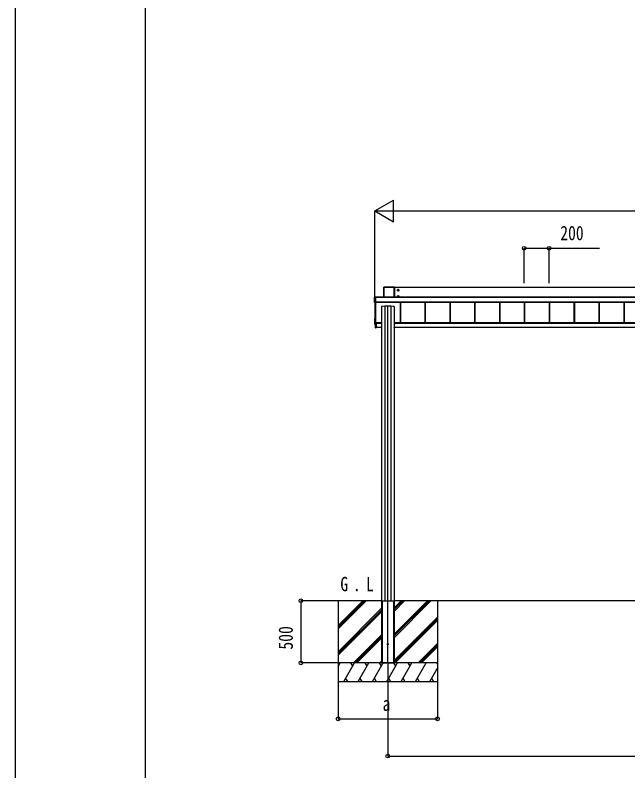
# Model space of a CAD drawing. Units: millimetres, scale not verified. Extents: x -14718 to 14718, y -10397 to 10401.
# Drawn here: x -14718 to -9785, y -6080 to 2 of the extents above; entities that cross this region are included whole.
import ezdxf
from ezdxf.enums import TextEntityAlignment as Align

# ---------------------------------------------------------------- set-up
doc = ezdxf.new("R2010")
doc.units = ezdxf.units.MM
doc.header["$LTSCALE"] = 50
for name, color, linetype in [('0-2_USER1', 3, 'Continuous'), ('0-4_YKK_12', 2, 'Continuous'), ('0-5_YKK_A1', 4, 'Continuous'), ('0-6_YKK_D', 6, 'Continuous'), ('0-7_YKK_ZWAK', 7, 'Continuous')]:
    doc.layers.add(name, color=color, linetype=linetype)
doc.styles.add('ＭＳ ゴシック', font='')
doc.styles.get('ＭＳ ゴシック').set_extended_font_data('MS Gothic')

msp = doc.modelspace()

# ---------------------------------------------------------------- linework, layer by layer
at = {"layer": '0-4_YKK_12'}
msp.add_line((-11717.43, -5214.1), (-11717.43, -2338.4), dxfattribs=at)
at = {"layer": '0-5_YKK_A1'}
for p, q in [((-11750.43, -2186.75), (-11750.43, -2268.91)), ((-11750.09, -2186.89), (-11750.43, -2186.75)), ((-11750.09, -2268.91), (-11750.09, -2186.89)), ((-11664.93, -2186.25), (-11749.93, -2186.25)), ((-11749.93, -2186.25), (-11749.59, -2186.39)), ((-11749.59, -2186.39), (-11749.59, -2186.88)), ((-11749.59, -2186.88), (-11749.59, -2268.91)), ((-11665.27, -2186.88), (-11749.59, -2186.88)), ((-11665.27, -2186.39), (-11664.93, -2186.25)), ((-11665.27, -2268.91), (-11665.27, -2186.88)), ((-11664.43, -2186.75), (-11664.77, -2186.89)), ((-11664.77, -2186.89), (-11664.77, -2268.91)), ((-11664.43, -2268.91), (-11664.43, -2186.75)), ((-7170.43, -2190.47), (-11664.43, -2190.47)), ((-11641.68, -2212.21), (-11627.18, -2212.21)), ((-11636.71, -2211.45), (-11637.43, -2211.45)), ((-11634.43, -2219.46), (-11634.43, -2204.96)), ((-11632.15, -2212.97), (-11631.43, -2212.97)), ((-11823.93, -2310.11), (-11823.93, -2268.13)), ((-11823.47, -2268.33), (-11823.93, -2268.13)), ((-11823.93, -2310.11), (-11823.47, -2309.39)), ((-11823.47, -2309.39), (-11823.47, -2268.33)), ((-11823.43, -2267.63), (-11817.73, -2267.63)), ((-11823.43, -2267.63), (-11822.97, -2267.83)), ((-11822.97, -2309.88), (-11823.43, -2310.61)), ((-11817.73, -2310.61), (-11823.43, -2310.61)), ((-11822.97, -2268.31), (-11822.97, -2309.37)), ((-11815.93, -2268.31), (-11822.97, -2268.31)), ((-11822.43, -2310.61), (-11822.43, -2483.03)), ((-11817.73, -2267.67), (-11817.73, -2267.63)), ((-11817.73, -2310.61), (-11817.73, -2310.49)), ((-11817.43, -2310.44), (-11817.43, -2483.08)), ((-11815.93, -2267.68), (-11817.13, -2267.68)), ((-11817.13, -2267.68), (-11817.13, -2267.68)), ((-11815.93, -2267.68), (-11817.13, -2267.68)), ((-11817.13, -2310.43), (-11815.93, -2310.43)), ((-11817.13, -2310.43), (-11817.13, -2310.43)), ((-11817.13, -2310.43), (-11815.93, -2310.43)), ((-11815.93, -2267.83), (-11815.93, -2267.68)), ((-11815.93, -2267.68), (-11815.93, -2267.68)), ((-11815.93, -2267.83), (-11815.93, -2268.31)), ((-11815.93, -2268.31), (-11815.93, -2309.37)), ((-7018.93, -2268.91), (-11815.93, -2268.91)), ((-7018.93, -2269.39), (-11815.93, -2269.39)), ((-7018.93, -2308.36), (-11815.93, -2308.36)), ((-7018.93, -2308.88), (-11815.93, -2308.88)), ((-11815.93, -2309.02), (-7018.93, -2309.02)), ((-7018.93, -2309.02), (-11815.93, -2309.02)), ((-11815.93, -2309.37), (-11815.93, -2309.88)), ((-11815.93, -2309.88), (-11815.93, -2310.43)), ((-11815.93, -2310.43), (-11815.93, -2310.43)), ((-11641.68, -2262.18), (-11627.18, -2262.18)), ((-11636.71, -2261.42), (-11637.43, -2261.42)), ((-11634.43, -2269.43), (-11634.43, -2254.93)), ((-11632.15, -2262.94), (-11631.43, -2262.94)), ((-11618.93, -2309.02), (-11618.93, -2475.25)), ((-11616.33, -2309.02), (-11616.33, -2475.25)), ((-11615.93, -2309.02), (-11615.93, -2475.25)), ((-11418.93, -2309.02), (-11418.93, -2475.25)), ((-11416.33, -2309.02), (-11416.33, -2475.25)), ((-11415.93, -2309.02), (-11415.93, -2475.25)), ((-11218.93, -2309.02), (-11218.93, -2475.25)), ((-11216.33, -2309.02), (-11216.33, -2475.25)), ((-11215.93, -2309.02), (-11215.93, -2475.25)), ((-11018.93, -2309.02), (-11018.93, -2475.25)), ((-11016.33, -2309.02), (-11016.33, -2475.25)), ((-11015.93, -2309.02), (-11015.93, -2475.25)), ((-10818.93, -2309.02), (-10818.93, -2475.25)), ((-10816.33, -2309.02), (-10816.33, -2475.25)), ((-10815.93, -2309.02), (-10815.93, -2475.25)), ((-10618.93, -2309.02), (-10618.93, -2475.25)), ((-10616.33, -2309.02), (-10616.33, -2475.25)), ((-10615.93, -2309.02), (-10615.93, -2475.25)), ((-10418.93, -2309.02), (-10418.93, -2475.25)), ((-10416.33, -2309.02), (-10416.33, -2475.25)), ((-10415.93, -2309.02), (-10415.93, -2475.25)), ((-10218.93, -2309.02), (-10218.93, -2475.25)), ((-10216.33, -2309.02), (-10216.33, -2475.25)), ((-10215.93, -2309.02), (-10215.93, -2475.25)), ((-10018.93, -2309.02), (-10018.93, -2475.25)), ((-10016.33, -2309.02), (-10016.33, -2475.25)), ((-10015.93, -2309.02), (-10015.93, -2475.25)), ((-9818.93, -2309.02), (-9818.93, -2475.25)), ((-9816.33, -2309.02), (-9816.33, -2475.25)), ((-9815.93, -2309.02), (-9815.93, -2475.25)), ((-11767.43, -2342.96), (-11767.43, -4711.6)), ((-11742.24, -2341.22), (-11742.24, -4711.6)), ((-11692.62, -2341.22), (-11692.62, -4711.6)), ((-11667.43, -2342.96), (-11667.43, -4711.6)), ((-11823.43, -2443.01), (-11823.43, -2484.07)), ((-11823.43, -2484.31), (-11823.43, -2484.07)), ((-11822.96, -2442.51), (-11822.43, -2442.48)), ((-11822.96, -2484.56), (-11817.25, -2484.91)), ((-11822.96, -2484.56), (-11822.96, -2484.81)), ((-11822.96, -2484.81), (-11816.93, -2485.19)), ((-11822.96, -2484.81), (-11822.96, -2484.81)), ((-11822.96, -2484.81), (-11816.93, -2485.19)), ((-11821.93, -2483.58), (-11817.93, -2483.58)), ((-11817.25, -2484.95), (-11817.25, -2484.91)), ((-11813.93, -2474.86), (-11817.13, -2474.86)), ((-11816.93, -2476.81), (-11816.93, -2474.86)), ((-11816.93, -2480.39), (-11816.93, -2476.81)), ((-11816.65, -2476.81), (-11816.93, -2476.81)), ((-11816.93, -2513.48), (-11816.93, -2480.39)), ((-11816.65, -2480.39), (-11816.93, -2480.39)), ((-11816.65, -2474.86), (-11816.65, -2476.81)), ((-11816.65, -2480.39), (-11816.65, -2513.48)), ((-11816.63, -2480.09), (-11816.63, -2477.11)), ((-11816.63, -2480.09), (-11816.63, -2480.09)), ((-11810.43, -2480.38), (-11816.63, -2480.39)), ((-11816.62, -2480.09), (-11816.62, -2480.09)), ((-11816.15, -2477.31), (-11816.43, -2477.31)), ((-11816.15, -2479.89), (-11816.43, -2479.89)), ((-11816.15, -2477.31), (-11816.15, -2479.89)), ((-11816.15, -2479.89), (-11810.43, -2479.88)), ((-11815.43, -2475.6), (-11815.43, -2474.86)), ((-11815.43, -2475.6), (-11810.43, -2475.58)), ((-11767.43, -2475.25), (-11814.43, -2475.25)), ((-11814.43, -2475.25), (-11814.43, -2475.54)), ((-11814.43, -2475.54), (-11814.43, -2475.59)), ((-11813.93, -2475.25), (-11813.93, -2474.86)), ((-11810.43, -2479.88), (-11810.43, -2475.58)), ((-11767.43, -2477.25), (-11810.43, -2477.25)), ((-11810.43, -2479.88), (-11810.43, -2480.08)), ((-11767.43, -2480.12), (-11810.43, -2480.12)), ((-11810.43, -2480.38), (-11810.43, -2513.86)), ((-7167.43, -2475.25), (-11667.43, -2475.25)), ((-7167.43, -2477.25), (-11667.43, -2477.25)), ((-7167.43, -2480.12), (-11667.43, -2480.12)), ((-11816.93, -2513.48), (-11816.65, -2513.48)), ((-11816.65, -2513.48), (-11810.43, -2513.86)), ((-11810.43, -2514.16), (-11816.65, -2513.78)), ((-11768.28, -2511.6), (-11810.43, -2511.6)), ((-11810.43, -2513.86), (-11810.43, -2514.16)), ((-11768.43, -2513.78), (-11768.3, -2511.6)), ((-11768.28, -2511.6), (-11767.8, -2511.6)), ((-11767.93, -2514.1), (-11768.13, -2514.1)), ((-11767.8, -2511.6), (-11767.93, -2513.78)), ((-11767.43, -2514.1), (-11767.93, -2514.1)), ((-11767.43, -2511.6), (-11767.8, -2511.6)), ((-11667.06, -2511.6), (-11667.43, -2511.6)), ((-11667.43, -2513.78), (-11666.93, -2513.78)), ((-11666.93, -2514.1), (-11667.43, -2514.1)), ((-11667.06, -2511.6), (-11666.58, -2511.6)), ((-11666.93, -2513.78), (-11667.06, -2511.6)), ((-11666.93, -2514.1), (-11666.93, -2513.78)), ((-11666.73, -2514.1), (-11666.93, -2514.1)), ((-7168.28, -2511.6), (-11666.58, -2511.6)), ((-11666.56, -2511.6), (-11666.43, -2513.78)), ((-11767.43, -4711.6), (-12217.43, -4711.6)), ((-12117.43, -4711.6), (-12117.43, -5361.6)), ((-12117.43, -4938.23), (-11890.8, -4711.6)), ((-12117.43, -4909.95), (-11919.08, -4711.6)), ((-12117.43, -4924.09), (-11905, -4711.66)), ((-11767.43, -4711.6), (-11767.43, -5211.6)), ((-11767.43, -4711.6), (-11767.13, -4711.6)), ((-11767.43, -4711.6), (-11767.43, -5211.6)), ((-11767.13, -4711.6), (-11667.73, -4711.6)), ((-11764.93, -4711.6), (-11764.93, -5211.6)), ((-11763.43, -4711.6), (-11763.43, -5211.6)), ((-11671.43, -4711.6), (-11671.43, -5211.6)), ((-11669.93, -4711.6), (-11669.93, -5211.6)), ((-11667.43, -4711.6), (-11667.43, -5211.6)), ((-11667.43, -4711.6), (-11667.43, -5211.6)), ((-6617.43, -4711.6), (-11667.43, -4711.6)), ((-11667.43, -4796.6), (-11582.43, -4711.6)), ((-11667.43, -4782.46), (-11596.57, -4711.6)), ((-11667.43, -4768.31), (-11610.72, -4711.6)), ((-11667.43, -5008.73), (-11370.34, -4711.64)), ((-11667.43, -4994.59), (-11384.48, -4711.64)), ((-11667.43, -4980.44), (-11398.62, -4711.64)), ((-11317.43, -4711.6), (-11317.43, -5361.6)), ((-12117.43, -5122.08), (-11767.43, -4772.08)), ((-12117.43, -5136.22), (-11767.43, -4786.22)), ((-12117.43, -5150.36), (-11767.43, -4800.36)), ((-11667.43, -5192.57), (-11317.43, -4842.58)), ((-11667.43, -5206.72), (-11317.43, -4856.72)), ((-11658.17, -5211.6), (-11317.43, -4870.86)), ((-11994.82, -5211.6), (-11767.43, -4984.21)), ((-11767.43, -4998.35), (-11980.68, -5211.6)), ((-11767.43, -5012.49), (-11966.54, -5211.6)), ((-11474.32, -5211.6), (-11317.43, -5054.71)), ((-11460.18, -5211.6), (-11317.43, -5068.85)), ((-11446.04, -5211.6), (-11317.43, -5082.99)), ((-11317.43, -5211.6), (-12117.43, -5211.6)), ((-12117.43, -5240.54), (-12100.72, -5211.6)), ((-11317.43, -5211.6), (-12117.43, -5211.6)), ((-12071.85, -5361.6), (-11985.25, -5211.6)), ((-12000.25, -5237.58), (-12015.25, -5211.6)), ((-11956.38, -5361.6), (-11869.78, -5211.6)), ((-11884.78, -5237.58), (-11899.78, -5211.6)), ((-11840.91, -5361.6), (-11754.31, -5211.6)), ((-11769.31, -5237.58), (-11784.31, -5211.6)), ((-11782.69, -5211.6), (-11767.43, -5196.34)), ((-11767.43, -5211.6), (-11667.43, -5211.6)), ((-11725.44, -5361.6), (-11638.84, -5211.6)), ((-11653.84, -5237.58), (-11668.84, -5211.6)), ((-11609.97, -5361.6), (-11523.37, -5211.6)), ((-11538.37, -5237.58), (-11553.37, -5211.6)), ((-11494.5, -5361.6), (-11407.9, -5211.6)), ((-11317.43, -5220.26), (-11322.43, -5211.6)), ((-12115.72, -5237.58), (-12117.43, -5234.62)), ((-11379.03, -5361.6), (-11317.43, -5254.9)), ((-12056.86, -5335.62), (-12041.86, -5361.6)), ((-11941.39, -5335.62), (-11926.39, -5361.6)), ((-11825.92, -5335.62), (-11810.92, -5361.6)), ((-11710.44, -5335.62), (-11695.44, -5361.6)), ((-11594.98, -5335.62), (-11579.98, -5361.6)), ((-11479.5, -5335.62), (-11464.51, -5361.6)), ((-11364.03, -5335.62), (-11349.04, -5361.6)), ((-12117.43, -5361.6), (-11317.43, -5361.6))]:
    msp.add_line(p, q, dxfattribs=at)
for points in [[(-11749.59, -2186.39), (-11665.27, -2186.39), (-11665.27, -2186.88)], [(-11637.43, -2211.45), (-11637.43, -2212.97), (-11636.71, -2212.97)], [(-11633.67, -2209.93), (-11633.67, -2209.21), (-11635.19, -2209.21), (-11635.19, -2209.93)], [(-11635.19, -2214.49), (-11635.19, -2215.21), (-11633.67, -2215.21), (-11633.67, -2214.49)], [(-11631.43, -2212.97), (-11631.43, -2211.45), (-11632.15, -2211.45)], [(-11822.97, -2268.31), (-11822.97, -2267.83), (-11815.93, -2267.83)], [(-11815.93, -2309.88), (-11822.97, -2309.88), (-11822.97, -2309.37), (-11815.93, -2309.37)], [(-11817.63, -2267.68), (-11817.67, -2267.67), (-11817.73, -2267.67)], [(-11637.43, -2261.42), (-11637.43, -2262.94), (-11636.71, -2262.94)], [(-11633.67, -2259.9), (-11633.67, -2259.18), (-11635.19, -2259.18), (-11635.19, -2259.9)], [(-11635.19, -2264.46), (-11635.19, -2265.18), (-11633.67, -2265.18), (-11633.67, -2264.46)], [(-11631.43, -2262.94), (-11631.43, -2261.42), (-11632.15, -2261.42)], [(-11822.43, -2483.03), (-11822.43, -2483.6), (-11816.93, -2483.93)], [(-11816.62, -2480.09), (-11816.63, -2480.09), (-11816.63, -2480.09)], [(-11816.61, -2480.09), (-11810.43, -2480.08), (-11810.43, -2480.38)], [(-11816.43, -2479.91), (-11816.43, -2479.89), (-11816.43, -2477.31)], [(-11767.93, -2514.1), (-11767.93, -2513.78), (-11767.43, -2513.78)], [(-11767.13, -4711.6), (-11667.73, -4711.6), (-11667.43, -4711.6)]]:
    msp.add_lwpolyline(points, dxfattribs=at)
for points in [[(-11634.43, -2206.44), (-11639.43, -2209.32), (-11639.43, -2215.1), (-11634.43, -2217.98), (-11629.43, -2215.1), (-11629.43, -2209.32)], [(-11634.43, -2256.4), (-11639.43, -2259.29), (-11639.43, -2265.07), (-11634.43, -2267.95), (-11629.43, -2265.07), (-11629.43, -2259.29)]]:
    msp.add_lwpolyline(points, close=True, dxfattribs=at)
for centre, radius in [((-11634.43, -2212.21), 6.25), ((-11634.43, -2212.21), 5), ((-11634.43, -2262.18), 6.25), ((-11634.43, -2262.18), 5), ((-11717.43, -5061.6), 5)]:
    msp.add_circle(centre, radius, dxfattribs=at)
for centre, radius, start, end in [((-11749.59, -2186.89), 0.5, 90.15046, 179.81463), ((-11749.71, -2190.99), 4.12, 88.40447, 95.35624), ((-11665.27, -2186.89), 0.5, 0.18537, 89.84954), ((-11665.15, -2190.99), 4.12, 84.64376, 91.59553), ((-11634.43, -2212.21), 5.58, 153.74848, 206.25152), ((-11634.43, -2212.21), 5.58, 93.74848, 146.25152), ((-11634.43, -2212.21), 5.58, 213.74848, 266.25152), ((-11636.71, -2209.93), 1.52, 270, 0), ((-11636.71, -2214.49), 1.52, 0, 90), ((-11634.43, -2212.21), 5.58, 33.74848, 86.25152), ((-11634.43, -2212.21), 5.58, 273.74848, 326.25152), ((-11632.15, -2209.93), 1.52, 180, 270), ((-11632.15, -2214.49), 1.52, 90, 180), ((-11634.43, -2212.21), 5.58, 333.74848, 26.25152), ((-11822.97, -2268.33), 0.5, 90.15046, 179.81463), ((-11823.09, -2272.43), 4.12, 88.40447, 95.35624), ((-11823.09, -2313.49), 4.12, 88.40447, 95.35624), ((-11822.97, -2309.38), 0.502, 180.349, 269.68592), ((-11817.73, -2310.19), 0.301, 269.99262, 297.9043), ((-11817.55, -2265.93), 1.74, 265.66516, 269.50049), ((-11817.22, -2313.14), 2.71, 88.10375, 98.40666), ((-11634.43, -2262.18), 5.58, 153.74848, 206.25152), ((-11634.43, -2262.18), 5.58, 93.74848, 146.25152), ((-11634.43, -2262.18), 5.58, 213.74848, 266.25152), ((-11636.71, -2259.9), 1.52, 270, 0), ((-11636.71, -2264.46), 1.52, 0, 90), ((-11634.43, -2262.18), 5.58, 33.74848, 86.25152), ((-11634.43, -2262.18), 5.58, 273.74848, 326.25152), ((-11632.15, -2259.9), 1.52, 180, 270), ((-11632.15, -2264.46), 1.52, 90, 180), ((-11634.43, -2262.18), 5.58, 333.74848, 26.25152), ((-11822.93, -2443.01), 0.5, 93.48119, 179.98396), ((-11822.93, -2484.06), 0.5, 180.01604, 266.51881), ((-11822.93, -2484.31), 0.5, 180, 266.3803), ((-11822.93, -2484.31), 0.5, 180.01604, 266.51881), ((-11821.93, -2483.08), 0.5, 180.01746, 270.01745), ((-11817.93, -2483.08), 0.5, 269.98255, 359.98254), ((-11817.13, -2474.56), 0.3, 180.01748, 270.01745), ((-11817.23, -2484.61), 0.3, 266.48405, 359.9811), ((-11817.23, -2484.66), 0.3, 266.48405, 359.9811), ((-11816.63, -2476.81), 0.3, 180.01746, 270.01745), ((-11816.63, -2480.39), 0.3, 90.12237, 180), ((-11815.3, -2476.88), 1.35, 177.08798, 189.90325), ((-11815.43, -2480.31), 1.22, 169.53624, 183.72385), ((-11815.42, -2480.27), 1.21, 171.62247, 185.82998), ((-11815.38, -2480.32), 1.25, 169.72631, 183.54265), ((-11816.61, -2480.39), 0.3, 90.22184, 92.22662), ((-11816.61, -2480.23), 0.141, 90.0241, 94.22537), ((-11816.22, -2481.88), 1.98, 88.04873, 96.20074), ((-11816.63, -2513.48), 0.3, 180, 266.5), ((-11815.42, -2513.63), 1.24, 173.06854, 186.93146), ((-11768.13, -2513.8), 0.3, 176.5, 270), ((-11666.73, -2513.8), 0.3, 270, 3.5)]:
    msp.add_arc(centre, radius, start, end, dxfattribs=at)
for centre, major_axis, ratio, start_param, end_param in [((-11749.93, -2186.75), (0.382, -0.325), 0.996231, 2.2770247, 3.8440941), ((-11664.93, -2186.75), (0.382, 0.325), 0.996231, 5.5806839, 7.1477533), ((-11823.43, -2268.13), (0.382, -0.325), 0.996231, 2.2770247, 3.8440941), ((-11823.43, -2310.11), (0.382, 0.325), 0.996231, 2.4390913, 4.0061606), ((-11817.13, -2267.67), (0.6, 0), 0.026226, 3.1415927, 3.8726279), ((-11817.13, -2310.49), (0.6, 0), 0.096025, 1.5707963, 3.1415927), ((-11817.73, -2310.31), (0, 0.3), 0.998743, 3.1415927, 4.2299164), ((-11817.13, -2267.67), (0.6, 0), 0.026226, 3.8726279, 4.712389), ((-11717.43, -2342.96), (50, 0), 0.04, 6.2831853, 9.424778), ((-11816.65, -2484.99), (0.6, -0.037), 0.034769, 3.1437205, 4.2258199), ((-11816.65, -2477.31), (0.301, 0.4), 0.997782, 5.3593221, 6.9301184), ((-11816.65, -2479.89), (0.301, 0.4), 0.997782, 3.7885257, 3.8252324), ((-11816.63, -2477.31), (0.108, 0.169), 0.994155, 5.2849907, 6.855787), ((-11816.63, -2479.89), (-0.145, 0.15), 0.921201, 2.3686772, 3.9027669), ((-11816.63, -2479.89), (0.482, -0.007), 0.414889, 4.7553012, 6.2893908), ((-11816.13, -2479.89), (0.001, 0.2), 0.09157, 1.5714198, 1.6062613), ((-11767.93, -2513.8), (0.5, -0.018), 0.036539, 1.5736281, 3.1406975), ((-11666.93, -2513.8), (0.5, 0.018), 0.036539, 0.0008951, 1.5679645)]:
    msp.add_ellipse(centre, major_axis=major_axis, ratio=ratio, start_param=start_param, end_param=end_param, dxfattribs=at)
at = {"layer": '0-6_YKK_D'}
for p, q in [((-11822.43, -1573.84), (-11670.88, -1486.34)), ((-11670.88, -1661.34), (-11670.88, -1486.34)), ((-11822.43, -2309.61), (-11822.43, -1572.84)), ((-11822.43, -1573.84), (-11670.88, -1661.34)), ((-11822.43, -1573.84), (-11519.32, -1573.84)), ((-11647.43, -1573.84), (-7187.43, -1573.84)), ((-10618.93, -2155.31), (-10618.93, -1872.84)), ((-10418.93, -2155.31), (-10418.93, -1872.84)), ((-12218.43, -4711.6), (-12418.43, -4711.6)), ((-12417.43, -4711.6), (-12417.43, -5211.6)), ((-12118.43, -5211.6), (-12418.43, -5211.6)), ((-11717.43, -5215.1), (-11717.43, -5962.6)), ((-12117.43, -5362.6), (-12117.43, -5662.6)), ((-11317.43, -5362.6), (-11317.43, -5662.6)), ((-12117.43, -5661.6), (-11317.43, -5661.6)), ((-11717.43, -5961.6), (-7117.43, -5961.6))]:
    msp.add_line(p, q, dxfattribs=at)
msp.add_lwpolyline([(-10618.93, -1873.84), (-10418.93, -1873.84), (-10013.83, -1873.84)], dxfattribs=at)
for centre in [(-10618.93, -1873.84), (-10418.93, -1873.84), (-12417.43, -4711.6), (-12417.43, -5211.6), (-12117.43, -5661.6), (-11317.43, -5661.6), (-11717.43, -5961.6)]:
    msp.add_circle(centre, 14.88, dxfattribs=at)
at = {"layer": '0-7_YKK_ZWAK'}
msp.add_line((-13667.43, -8831.6), (-13667.43, 9718.4), dxfattribs=at)
msp.add_lwpolyline([(-14717.5, -10389.1), (14717.5, -10389.1), (14717.5, 10400.9), (-14717.5, 10400.9)], close=True, dxfattribs=at)

# ---------------------------------------------------------------- texts
at = {"layer": '0-2_USER1', "style": 'ＭＳ ゴシック', "width": 0.8}
for s, p in [('G', (-12099.5, -4669.1)), ('L', (-11892.63, -4669.1)), ('.', (-11998.7, -4669.1))]:
    msp.add_text(s, height=115.5, dxfattribs=at).set_placement(p, align=Align.BOTTOM_LEFT)
at = {"layer": '0-6_YKK_D', "style": 'ＭＳ ゴシック', "width": 0.8}
for s, p in [('200', (-10329.43, -1843.84)), ('a', (-11759.43, -5631.6))]:
    msp.add_text(s, height=115.5, dxfattribs=at).set_placement(p, align=Align.BOTTOM_LEFT)
msp.add_text('500', height=115.5, rotation=90, dxfattribs=at).set_placement((-12447.43, -5104.4), align=Align.BOTTOM_LEFT)

doc.saveas('drawing.dxf')
